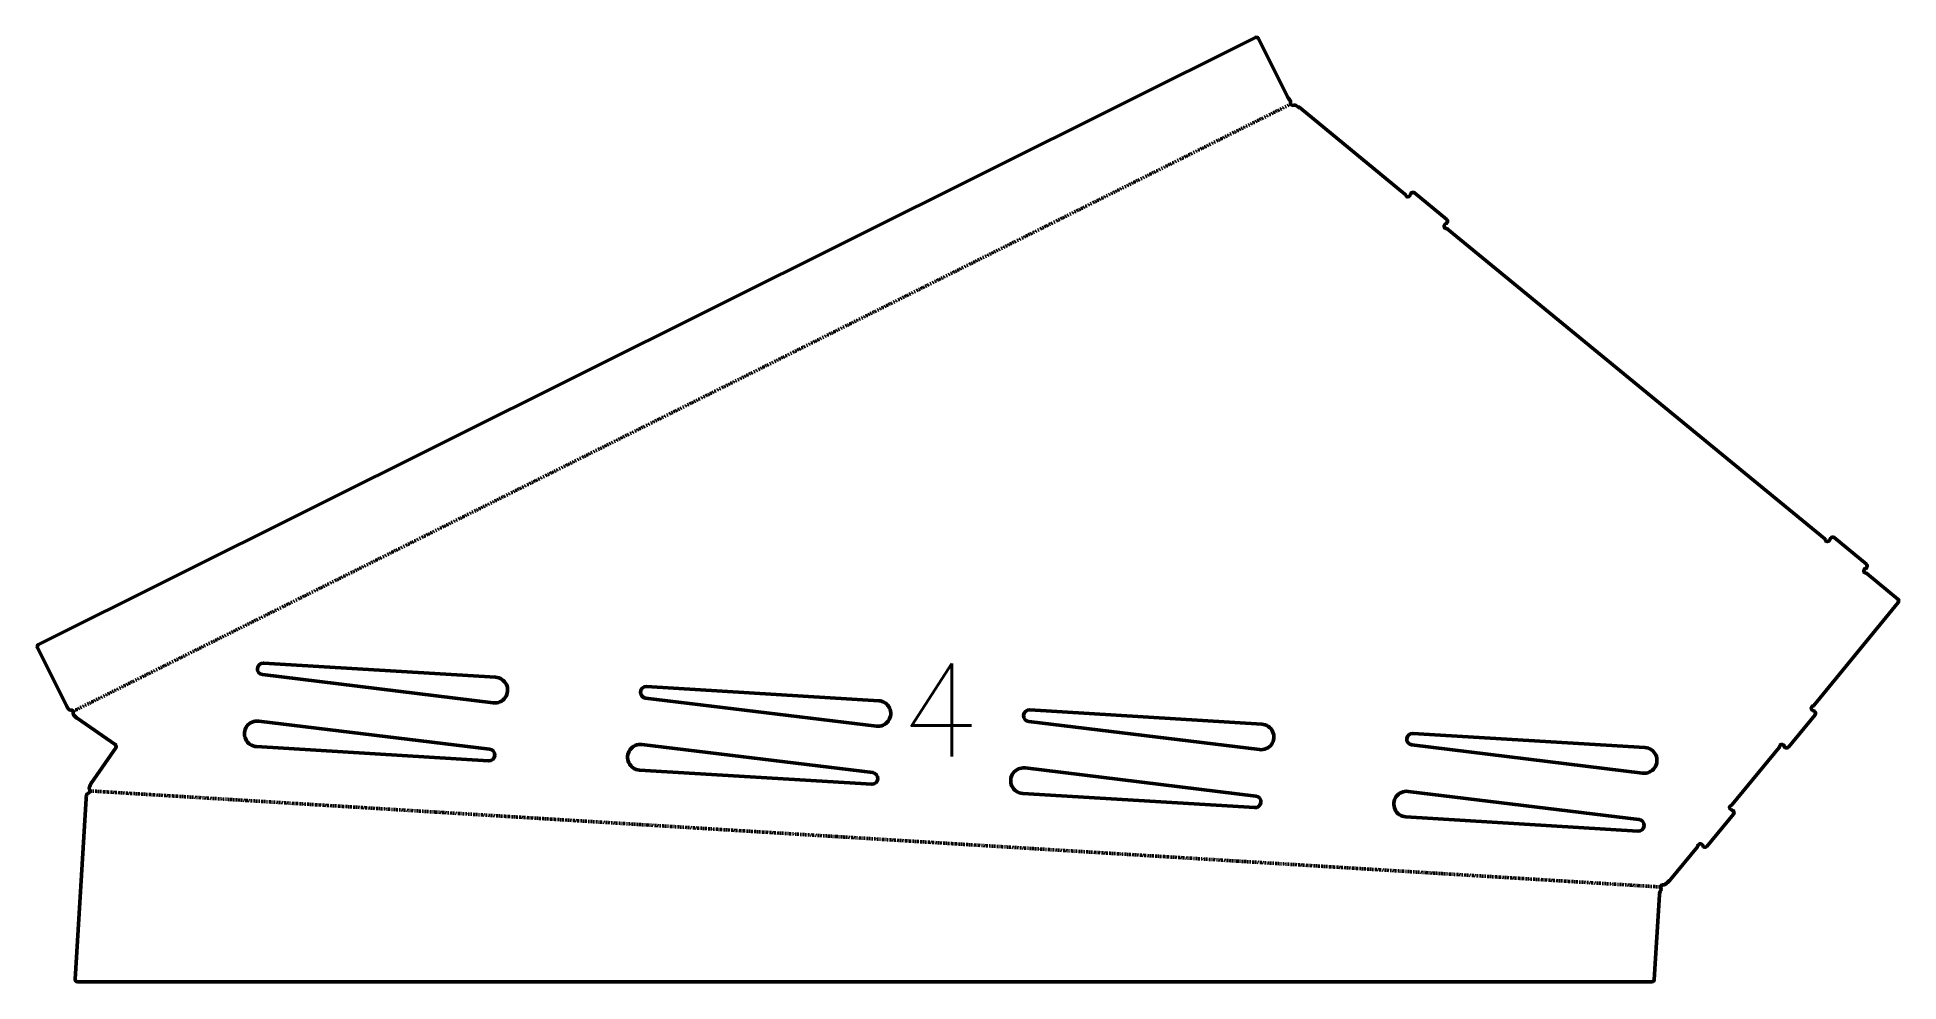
# Model space of a CAD drawing. Header units: millimetres. Extents: x 13 to 813, y 36 to 442.
import ezdxf
from ezdxf.enums import TextEntityAlignment as Align

# ---------------------------------------------------------------- set-up
doc = ezdxf.new("R2010")
doc.units = ezdxf.units.MM
doc.linetypes.add('DASHDOT', pattern=[1, 0.5, -0.25, 0, -0.25])
doc.layers.add('Bend', color=1, linetype='DASHDOT', lineweight=50)
doc.layers.add('Cutting', color=5, linetype='Continuous', lineweight=50)
doc.layers.add('Mark', color=6, linetype='Continuous')
doc.styles.add('RomanS.shx', font='RomanS.shx')

msp = doc.modelspace()

# ---------------------------------------------------------------- linework, layer by layer
at = {"layer": 'Bend'}
for p, q in [((551.38, 413.59), (27.98, 152.63)), ((35.27, 118.41), (710.38, 77.12))]:
    msp.add_line(p, q, dxfattribs=at)
at = {"layer": 'Cutting', "flags": 128}
for points in [[(536.22, 442.23, -0.414214), (537.56, 441.78), (550.05, 416.72, 0.058891), (551.09, 415.18, -0.245326), (551.3, 414.28, 0.622638), (552.67, 413.12, -0.256319), (553.63, 413.03, 0.004234), (554.08, 412.73, 0.00229), (555.43, 411.88, -0.033829), (555.54, 411.8), (600.5, 374.88, -0.137871), (600.81, 374.43, 0.786918), (602.74, 374.62, -0.137871), (602.96, 375.12), (603.12, 375.31, -0.414214), (604.52, 375.45), (618.43, 364.02, -0.414214), (618.57, 362.62), (618.41, 362.42, -0.137871), (617.97, 362.11, 0.786918), (618.16, 360.18, -0.137871), (618.65, 359.96), (780.91, 226.7, -0.137871), (781.21, 226.26, 0.786918), (783.15, 226.45, -0.137871), (783.37, 226.94), (783.53, 227.14, -0.414214), (784.93, 227.27), (798.84, 215.85, -0.414214), (798.98, 214.44), (798.82, 214.25, -0.137871), (798.38, 213.94, 0.786918), (798.57, 212, -0.137871), (799.06, 211.79), (812.39, 200.84, -0.414214), (812.53, 199.43), (776.2, 155.19, -0.137871), (775.75, 154.88, 0.786918), (775.94, 152.95, -0.137871), (776.44, 152.73), (776.63, 152.57, -0.414214), (776.77, 151.16), (765.35, 137.25, -0.414214), (763.94, 137.11), (763.75, 137.27, -0.137871), (763.44, 137.72, 0.786918), (761.5, 137.53, -0.137871), (761.28, 137.03), (741.15, 112.52, -0.137871), (740.71, 112.21, 0.786918), (740.9, 110.27, -0.137871), (741.39, 110.06), (741.59, 109.9, -0.414214), (741.72, 108.49), (730.3, 94.58, -0.414214), (728.89, 94.44), (728.7, 94.6, -0.137871), (728.39, 95.05, 0.786918), (726.45, 94.86, -0.137871), (726.24, 94.36), (714.7, 80.32, -0.040388), (714.59, 80.2, 0.008667), (713.33, 79.08, 0.011622), (712.52, 78.3, -0.255128), (711.6, 78.03, 0.630107), (710.48, 76.61, -0.239964), (710.48, 75.7, 0.119135), (709.9, 73.75), (707.68, 37.33, -0.396433), (706.68, 36.39), (29.79, 36.39, -0.432221), (28.79, 37.45), (33.54, 115.12, -0.039824), (33.76, 116.74, -0.287571), (34.51, 117.5, 0.542486), (35.07, 119.08, -0.27768), (34.95, 120.1, -0.011434), (35.73, 121.71, -0.03658), (35.8, 121.84), (46.26, 136.98, 0.414214), (46, 138.37), (29.7, 149.63, -0.034572), (29.59, 149.72, -0.002473), (28.31, 150.92, -0.277036), (28.04, 151.91, 0.544941), (26.94, 153.17, -0.285943), (25.97, 153.6, -0.033885), (25.14, 155.01), (12.64, 180.06, -0.414214), (13.09, 181.4)], [(109.36, 168.38, -0.970437), (109.82, 173.35), (209.58, 167.25, -1.030464), (208.58, 156.3)], [(274.05, 158.3, -0.970437), (274.51, 163.28), (374.28, 157.18, -1.030464), (373.28, 146.23)], [(438.75, 148.23, -0.970437), (439.2, 153.21), (538.97, 147.11, -1.030464), (537.97, 136.16)], [(106.78, 137.47, -1.030464), (107.78, 148.42), (207, 136.35, -0.970437), (206.55, 131.37)], [(271.47, 127.4, -1.030464), (272.47, 138.35), (371.7, 126.27, -0.970437), (371.24, 121.3)], [(603.44, 138.16, -0.970437), (603.89, 143.14), (703.66, 137.03, -1.030464), (702.66, 126.08)], [(436.16, 117.33, -1.030464), (437.16, 128.28), (536.39, 116.2, -0.970437), (535.93, 111.22)], [(600.86, 107.25, -1.030464), (601.86, 118.2), (701.08, 106.13, -0.970437), (700.63, 101.15)]]:
    msp.add_lwpolyline(points, format="xyb", close=True, dxfattribs=at)

# ---------------------------------------------------------------- texts
at = {"layer": 'Mark', "color": 6, "style": 'RomanS.shx'}
msp.add_text('4', height=40, dxfattribs=at).set_placement((400.49, 173.14), align=Align.TOP_CENTER)

doc.saveas('drawing.dxf')
